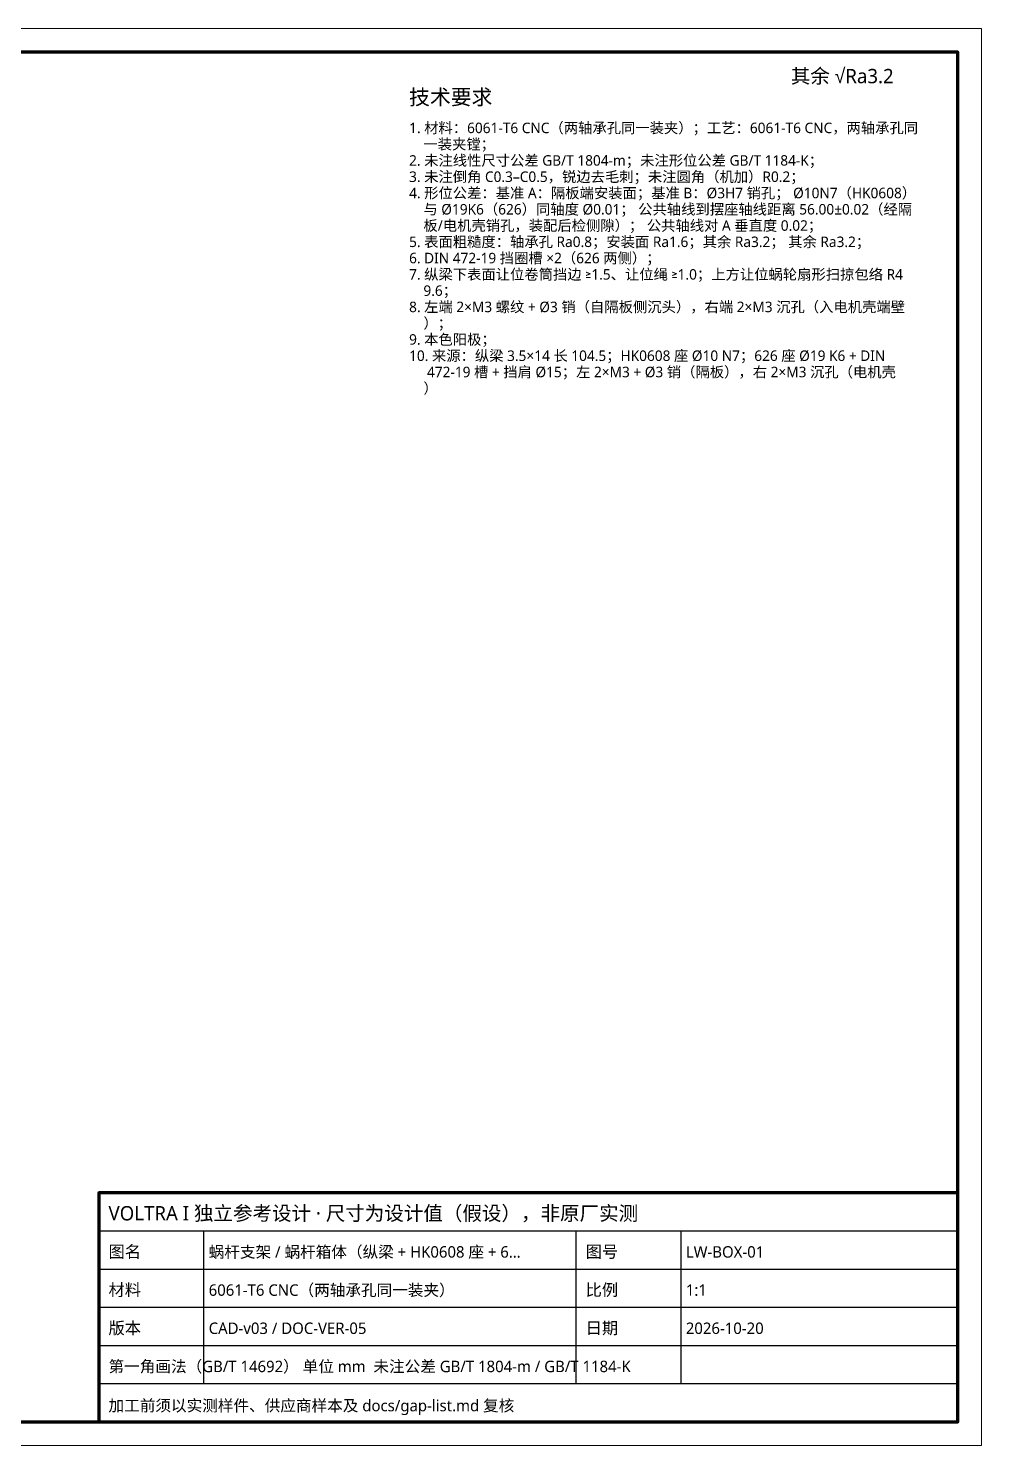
# Model space of a CAD drawing. Header units: millimetres. Extents: x 0 to 420, y 0 to 297.
# Drawn here: x 220.2 to 420, y 0 to 297 of the extents above; entities that cross this region are included whole.
import ezdxf

# ---------------------------------------------------------------- set-up
doc = ezdxf.new("R2010")
doc.units = ezdxf.units.MM
doc.layers.add('FRAME', color=7, linetype='CONTINUOUS', lineweight=70)
doc.layers.add('TEXT', color=7, linetype='CONTINUOUS', lineweight=25)
doc.styles.add('CJK', font='NotoSansCJK-Regular.ttc')

msp = doc.modelspace()

# ---------------------------------------------------------------- linework, layer by layer
at = {"layer": 'FRAME', "lineweight": 18}
msp.add_lwpolyline([(0, 0), (420, 0), (420, 297), (0, 297)], close=True, dxfattribs=at)
at = {"layer": 'FRAME'}
for points in [[(25, 5), (415, 5), (415, 292), (25, 292)], [(235, 5), (415, 5), (415, 53), (235, 53)]]:
    msp.add_lwpolyline(points, close=True, dxfattribs=at)
at = {"layer": 'TEXT'}
for p, q in [((235, 45), (415, 45)), ((257, 13), (257, 45)), ((335, 13), (335, 45)), ((357, 13), (357, 45)), ((235, 37), (415, 37)), ((235, 29), (415, 29)), ((235, 21), (415, 21)), ((235, 13), (415, 13))]:
    msp.add_line(p, q, dxfattribs=at)

# ---------------------------------------------------------------- texts
at = {"layer": 'TEXT', "style": 'CJK'}
for s, height, p in [('其余 √Ra3.2', 3, (380, 285.5)), ('技术要求', 3.2, (300, 281)), ('1. 材料：6061-T6 CNC（两轴承孔同一装夹）；工艺：6061-T6 CNC，两轴承孔同', 2.2, (300, 275.04)), ('\u3000一装夹镗；', 2.2, (300, 271.63)), ('2. 未注线性尺寸公差 GB/T 1804-m；未注形位公差 GB/T 1184-K；', 2.2, (300, 268.22)), ('3. 未注倒角 C0.3–C0.5，锐边去毛刺；未注圆角（机加）R0.2；', 2.2, (300, 264.81)), ('4. 形位公差：基准 A：隔板端安装面；基准 B：Ø3H7 销孔； Ø10N7（HK0608）', 2.2, (300, 261.4)), ('\u3000与 Ø19K6（626）同轴度 Ø0.01； 公共轴线到摆座轴线距离 56.00±0.02（经隔', 2.2, (300, 257.99)), ('\u3000板/电机壳销孔，装配后检侧隙）； 公共轴线对 A 垂直度 0.02；', 2.2, (300, 254.58)), ('5. 表面粗糙度：轴承孔 Ra0.8；安装面 Ra1.6；其余 Ra3.2； 其余 Ra3.2；', 2.2, (300, 251.17)), ('6. DIN 472-19 挡圈槽 ×2（626 两侧）；', 2.2, (300, 247.76)), ('7. 纵梁下表面让位卷筒挡边 ≥1.5、让位绳 ≥1.0；上方让位蜗轮扇形扫掠包络 R4', 2.2, (300, 244.35)), ('\u30009.6；', 2.2, (300, 240.94)), ('8. 左端 2×M3 螺纹 + Ø3 销（自隔板侧沉头），右端 2×M3 沉孔（入电机壳端壁', 2.2, (300, 237.53)), ('\u3000）；', 2.2, (300, 234.12)), ('9. 本色阳极；', 2.2, (300, 230.71)), ('10. 来源：纵梁 3.5×14 长 104.5；HK0608 座 Ø10 N7；626 座 Ø19 K6 + DIN', 2.2, (300, 227.3)), ('\u3000 472-19 槽 + 挡肩 Ø15；左 2×M3 + Ø3 销（隔板），右 2×M3 沉孔（电机壳', 2.2, (300, 223.89)), ('\u3000）', 2.2, (300, 220.48)), ('VOLTRA I 独立参考设计 · 尺寸为设计值（假设），非原厂实测', 3, (237, 47.2)), ('图名', 2.5, (237, 39.4)), ('蜗杆支架 / 蜗杆箱体（纵梁 + HK0608 座 + 6…', 2.4, (258, 39.4)), ('图号', 2.5, (337, 39.4)), ('LW-BOX-01', 2.4, (358, 39.4)), ('材料', 2.5, (237, 31.4)), ('6061-T6 CNC（两轴承孔同一装夹）', 2.4, (258, 31.4)), ('比例', 2.5, (337, 31.4)), ('1:1', 2.4, (358, 31.4)), ('版本', 2.5, (237, 23.4)), ('CAD-v03 / DOC-VER-05', 2.4, (258, 23.4)), ('日期', 2.5, (337, 23.4)), ('2026-10-20', 2.4, (358, 23.4)), ('第一角画法（GB/T 14692） 单位 mm  未注公差 GB/T 1804-m / GB/T 1184-K', 2.4, (237, 15.4)), ('加工前须以实测样件、供应商样本及 docs/gap-list.md 复核', 2.4, (237, 7.2))]:
    msp.add_text(s, height=height, dxfattribs=at).set_placement(p)

doc.saveas('drawing.dxf')
